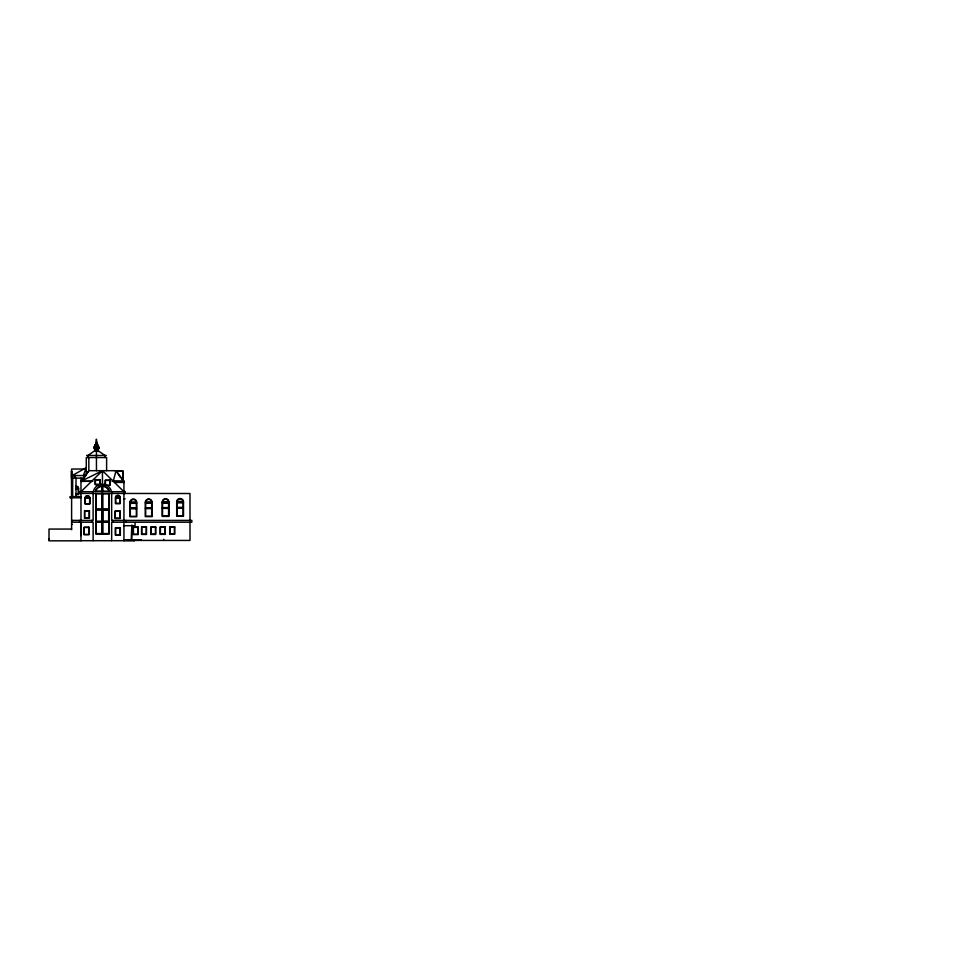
<?xml version="1.0" encoding="UTF-8"?>
<svg xmlns="http://www.w3.org/2000/svg" width="980" height="980" viewBox="0 0 980 980"><rect width="100%" height="100%" fill="white"/><g stroke="black" fill="none" stroke-linecap="round" stroke-linejoin="round"><path stroke-width="1.47" d="M83.925 475.557L83.925 478.166L71.467 478.105L71.565 470.951L71.687 494.569M122.843 475.276L122.855 472.054L122.868 473.573M122.855 471.196L122.855 472.299L122.868 471.196L115.395 471.196M122.855 470.902L115.395 470.902M96.628 450.114L96.53 442.752L96.163 450.114L95.268 447.787L96.469 442.237L98.796 448.411L97.681 449.869L95.268 449.869C92.586 446.219 98.196 441.429 96.591 442.262C94.815 441.404 100.021 446.488 97.51 449.869M96.714 442.727L97.681 447.787L96.31 450.114M95.305 449.869L94.215 447.162L96.469 442.237L94.448 447.162L95.428 449.869M97.633 449.869L98.723 447.162L96.702 442.752L98.172 447.787L96.91 450.114M96.028 450.114L94.766 447.787L96.236 442.727M96.028 446.072L96.31 445.447M82.798 480.151L88.849 470.67L88.837 457.538M97.951 446.072L97.008 445.447L95.611 446.072L96.163 445.447L98.172 446.072L94.766 446.072L96.028 445.447M95.268 446.072L96.163 445.447M80.972 491.703L102.459 470.694L123.946 491.703M94.987 446.072L95.93 445.447M95.611 446.072C96.052 444.724 98.012 446.696 97.008 445.447M72.201 475.557L86.277 467.705L83.337 475.557L86.277 474.712L86.277 457.538L106.612 457.538L106.612 470.694M91.716 481.205L80.972 481.339L88.837 470.694L116.081 470.694L123.946 481.339L123.946 520.404M95.991 442.727L96.959 442.727M96.065 442.96L96.873 442.96M96.138 443.352L96.8 443.352M96.077 443.658L96.873 443.658M95.991 443.952L96.959 443.952M95.881 444.234L97.057 444.234M95.746 444.528L97.192 444.528M95.611 444.798L97.326 444.798M95.464 445.067L97.473 445.067M95.317 445.337L97.633 445.337M95.146 445.594L97.804 445.594M94.962 445.839L97.988 445.839M94.374 446.574L98.564 446.574M94.141 447.162L98.796 447.162M94.056 447.787L98.882 447.787M94.141 448.411L98.796 448.411M94.374 448.987L98.564 448.987M94.876 449.33L98.061 449.33M94.766 449.489L98.172 449.489M94.68 450.616L98.208 450.616L94.68 450.874M94.876 450.739L98.061 450.739M86.62 455.467L106.281 455.467M85.431 469.028L71.614 469.028L71.614 529.727M71.614 475.557L85.738 475.557M74.015 476.697L75.338 476.697M92.831 481.339L80.972 481.339L102.459 470.694L102.459 484.206A9.273 9.273 0 0 1 111.659 493.418L111.659 520.404L191.823 520.404L191.823 522.193L111.659 522.193L111.659 540.703M112.088 481.339L124.203 481.339L124.203 482.454M114.489 482.454L124.203 482.405M75.852 488.432L78.314 488.065A2.181 1.899 -90 0 0 75.987 486.521M75.791 488.628L78.559 488.628L78.559 494.545L75.791 494.545M75.852 488.849L78.363 488.849L78.363 494.324L75.852 494.324M109.27 491.286L102.716 491.286L102.716 486.35L104.235 486.546A7.117 7.117 0 0 1 108.547 489.865L109.221 491.286M123.946 491.507L125.122 491.507L125.122 493.418M93.86 491.703L79.306 491.703L79.306 493.418L189.998 493.516L189.998 520.404M111.046 491.703L124.497 491.703L124.497 493.418M123.946 492.903L125.122 492.903M81.046 496.64L69.997 496.64L69.997 497.791L80.972 497.791M115.456 497.693L120.222 497.693L120.222 503.61L115.456 503.61L115.456 497.693A2.389 2.389 0 0 1 117.833 495.304A2.389 2.389 0 0 1 120.222 497.693M85.088 498.048L89.866 498.048L89.866 503.965L85.088 503.965L85.088 498.048A2.389 2.389 0 0 1 87.477 495.66A2.389 2.389 0 0 1 89.866 498.048M123.946 498.796L125.134 498.796M176.694 502.36L183.493 502.36L183.493 516.166L176.694 516.166L176.694 502.36A3.418 3.418 0 0 1 180.1 498.526A3.418 3.418 0 0 1 183.493 502.36M162.166 502.593L168.964 502.593L168.964 516.399L162.166 516.399L162.166 502.593A3.418 3.418 0 0 1 165.559 498.759A3.418 3.418 0 0 1 168.964 502.593M129.948 502.924L136.747 502.924L136.747 516.717L129.948 516.717L129.948 502.924A3.418 3.418 0 0 1 133.341 499.077A3.418 3.418 0 0 1 136.747 502.924M145.285 502.814L152.084 502.814L152.084 516.619L145.285 516.619L145.285 502.814A3.418 3.418 0 0 1 148.678 498.979A3.418 3.418 0 0 1 152.084 502.814M176.694 507.775L183.493 507.775M162.166 508.008L168.964 508.008M145.285 508.228L152.084 508.228M129.948 508.326L136.747 508.326M95.783 509.453L109.27 509.453M71.614 520.392L93.124 520.404L93.124 493.418A9.273 9.273 0 0 1 102.398 484.145M95.783 521.715L109.27 521.715M71.614 522.193L93.124 522.193L93.124 540.703M80.972 522.928L80.972 535.386M80.972 523.038L80.972 535.607M71.614 524.374L72.3 524.374M123.946 525.709L135.069 525.709L135.069 522.916M71.614 529.065L49 529.065L49 540.825L80.972 540.825L80.972 522.193M49 539L49 539.845M123.946 539.833L141.218 539.723M123.946 540.433L189.998 540.433L189.998 522.193M80.972 540.703L134.334 540.703L134.334 539.735M123.97 481.339L113.202 481.205L116.081 470.694L120.601 477.787M96.91 445.447L97.681 446.072M97.608 450.874L98.49 451.523L97.694 450.616M96.787 445.447L97.326 446.072M96.628 445.447L96.91 446.072M163.685 539.318L163.685 540.433M134.125 539.833L134.125 540.703M131.835 539.833L131.835 525.035L131.234 539.833M125.967 520.404L125.967 522.193M123.946 522.193L123.946 540.703M112.639 520.404L112.639 522.193M109.931 484.978L109.931 480.384L105.448 480.384L105.448 484.978M109.27 493.418L109.27 533.99L95.783 533.99L95.783 493.418M104.958 457.538L104.958 455.467L97.976 450.616M102.398 485.982L102.398 533.99M96.542 442.36L96.383 439.175L96.469 450.114M96.444 450.616L96.444 470.694M94.925 450.616L87.931 455.467L87.931 457.538M91.863 520.404L91.863 522.193M80.972 478.105L80.972 520.392M79.637 520.392L79.637 522.193M75.999 478.118L75.999 496.64M72.655 478.105L72.655 496.64M70.842 496.64L70.842 497.791M75.938 486.325A2.389 2.07 -90 0 1 78.559 488.628M122.855 473.401L122.843 479.392L122.868 473.389M130.279 502.005L136.416 502.005A3.112 3.112 0 0 0 130.279 502.005M145.616 501.907L151.753 501.907A3.112 3.112 0 0 0 145.616 501.907M162.496 501.687L168.633 501.687A3.112 3.112 0 0 0 162.496 501.687M177.025 501.454L183.162 501.454A3.112 3.112 0 0 0 177.025 501.454M85.37 497.485L89.584 497.485A2.181 2.181 0 0 0 85.37 497.485M95.207 491.495L109.601 491.605A7.436 7.436 0 0 0 95.207 491.495M95.562 491.274L96.236 489.865A7.117 7.117 0 0 1 100.548 486.546L102.067 486.35L102.067 491.274L95.562 491.274M115.726 497.13L119.952 497.13A2.181 2.181 0 0 0 115.726 497.13M96.873 442.482L96.065 442.482L96.922 442.593M122.88 479.257L121.753 479.257L122.843 479.281M100.132 479.661L95.158 479.661L95.158 484.573L100.132 484.573L100.132 479.661M99.887 479.82L95.403 479.82L95.403 484.414L99.887 484.414L99.887 479.82M110.177 480.225L105.203 480.225L105.203 485.137L110.177 485.137L110.177 480.225M102.079 493.736L96.101 493.736L96.101 509.135L102.079 509.135L102.079 493.736M108.927 493.761L102.729 493.761L102.729 509.11L108.927 509.11L108.927 493.761M120.013 497.901L115.665 497.901L115.665 503.389L120.013 503.389L120.013 497.901M89.646 498.269L85.309 498.269L85.309 503.757L89.646 503.757L89.646 498.269M183.089 502.765L177.098 502.765L177.098 507.371L183.089 507.371L183.089 502.765M168.56 502.997L162.57 502.997L162.57 507.603L168.56 507.603L168.56 502.997M136.343 503.328L130.352 503.328L130.352 507.934L136.343 507.934L136.343 503.328M151.679 503.218L145.689 503.218L145.689 507.824L151.679 507.824L151.679 503.218M183.113 508.155L177.086 508.155L177.086 515.786L183.113 515.786L183.113 508.155M168.585 508.387L162.545 508.387L162.545 516.019L168.585 516.019L168.585 508.387M151.692 508.608L145.665 508.608L145.665 516.24L151.692 516.24L151.692 508.608M136.355 508.718L130.328 508.718L130.328 516.338L136.355 516.338L136.355 508.718M101.896 509.955L96.285 509.955L96.285 521.213L101.896 521.213L101.896 509.955M108.645 510.078L103.01 510.078L103.01 521.091L108.645 521.091L108.645 510.078M89.45 510.776L84.476 510.776L84.476 518.212L89.45 518.212L89.45 510.776M89.204 511.021L84.721 511.021L84.721 517.967L89.204 517.967L89.204 511.021M120.038 511.046L115.064 511.046L115.064 518.481L120.038 518.481L120.038 511.046M119.793 511.291L115.309 511.291L115.309 518.236L119.793 518.236L119.793 511.291M101.969 522.144L96.212 522.144L96.212 533.561L101.969 533.561L101.969 522.144M108.854 522.144L102.814 522.144L102.814 533.561L108.854 533.561L108.854 522.144M146.498 526.995L141.537 526.995L141.537 534.431L146.498 534.431L146.498 526.995M155.71 526.995L150.736 526.995L150.736 534.431L155.71 534.431L155.71 526.995M165.13 526.934L160.157 526.934L160.157 534.37L165.13 534.37L165.13 526.934M174.685 526.848L169.712 526.848L169.712 534.296L174.685 534.296L174.685 526.848M138.131 527.105L133.17 527.105L133.17 534.541L138.131 534.541L138.131 527.105M164.885 527.179L160.401 527.179L160.401 534.125L164.885 534.125L164.885 527.179M174.44 527.105L169.957 527.105L169.957 534.051L174.44 534.051L174.44 527.105M88.96 527.24L83.986 527.24L83.986 534.676L88.96 534.676L88.96 527.24M137.886 527.35L133.415 527.35L133.415 534.296L137.886 534.296L137.886 527.35M146.253 527.24L141.781 527.24L141.781 534.186L146.253 534.186L146.253 527.24M155.465 527.24L150.981 527.24L150.981 534.186L155.465 534.186L155.465 527.24M88.715 527.485L84.231 527.485L84.231 534.431L88.715 534.431L88.715 527.485M120.344 527.693L115.371 527.693L115.371 535.129L120.344 535.129L120.344 527.693M120.099 527.938L115.615 527.938L115.615 534.884L120.099 534.884L120.099 527.938"/></g></svg>
